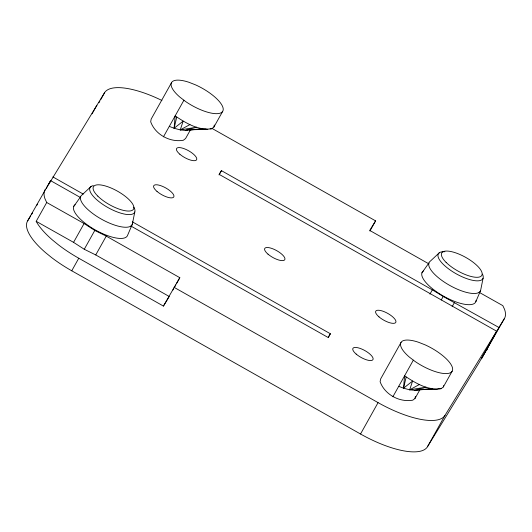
<?xml version="1.0" encoding="UTF-8"?>
<svg xmlns="http://www.w3.org/2000/svg" width="532" height="532" viewBox="0 0 532 532"><rect width="100%" height="100%" fill="white"/><g stroke="black" fill="none" stroke-linecap="round" stroke-linejoin="round"><path stroke-width="0.8" d="M194.772 129.402L202.732 128.844L185.382 130.42L180.242 129.894L174.117 128.265L175.141 115.916C185.761 122.998 198.429 130.786 211.696 128.744L213.924 127.022L222.695 111.334A29.327 10.028 29.2 0 0 195.63 84.907L188.946 82.28A29.327 10.028 29.2 0 0 179.849 97.097L185.482 101.432A29.327 10.028 29.2 0 0 222.695 111.334M421.816 389.497L432.164 388.772L414.814 390.342L409.667 389.816L403.549 388.187L404.573 375.838C415.193 382.92 427.854 390.707 441.128 388.666L443.356 386.944L452.12 371.256A29.327 10.028 29.2 0 0 425.055 344.829L418.378 342.202A29.327 10.028 29.2 0 0 409.281 357.025L414.913 361.354A29.327 10.028 29.2 0 0 452.12 371.256M213.924 127.022L214.29 124.993M401.062 342.402L380.606 379.01L380.114 381.717C384.669 394.505 399.525 402.584 412.785 400.177L415.013 398.455L415.379 396.426M443.356 386.944L443.602 385.594M134.796 211.975L132.322 224.231L127.6 235.284A30.603 10.467 29.2 0 1 94.151 229.299A30.603 10.467 29.2 0 1 75.098 204.72M475.887 301.538L480.609 290.479L483.083 278.229M169.296 126.377L174.117 128.265L176.717 117.126M398.727 386.298L403.549 388.187L406.149 377.048M187.676 130.041L185.382 130.42L196.614 127.215L180.242 129.894L183.141 121.15L174.117 128.265M420.253 389.683L414.814 390.342L426.046 387.143L409.667 389.816L412.573 381.072L403.549 388.187M479.106 292.287L502.82 305.634L504.482 309.178A63.754 21.805 29.2 0 1 504.336 318.681L498.936 327.486L443.216 296.47L432.336 289.847L221.438 170.652L219.151 174.37L496.649 331.203L479.113 362.585L427.449 446.774A63.754 21.805 29.2 0 1 360.53 434.006L71.747 270.795A63.754 21.805 29.2 0 1 51.378 257.375L45.526 252.62A63.754 21.805 29.2 0 1 27.664 220.827L50.6 180.647L80.678 197.645M36.655 205.605L37.453 204.182M46.218 188.488L50.6 180.647M48.897 184.059L104.551 92.734A63.754 21.805 29.2 0 1 161.908 100.462M92.083 113.815L96.871 105.263M98.972 102.723L99.77 101.293M100.568 99.87L104.551 92.734M168.87 297.208L163.424 306.086L78.763 258.239A63.754 21.805 29.2 0 1 58.394 244.82L52.542 240.065A63.754 21.805 29.2 0 1 36.409 221.778L36.196 221.325L46.716 202.499L45.054 198.955A63.754 21.805 29.2 0 1 45.2 189.452M169.289 296.524L95.74 254.941L84.269 249.275L73.562 242.353L84.089 223.526L46.716 202.499M171.63 82.473L151.174 119.082L150.682 121.788C155.238 134.583 170.1 142.656 183.354 140.255L185.582 138.533L190.649 129.469M71.747 270.795L78.763 258.239M84.269 249.275L94.789 230.449L84.089 223.526M95.74 254.941L106.26 236.115L179.809 277.697L176.571 283.49M163.45 136.83L183.912 100.222M219.044 174.928L221.438 170.652M163.424 306.086L179.809 277.697M172.933 290.007L173.738 288.557M174.549 287.114L175.766 284.939M369.926 231.008L375.592 220.873L211.862 128.332M328.39 337.328L330.385 333.757L132.375 221.851M429.942 294.123L432.336 289.847M360.53 434.006L378.072 402.624A63.754 21.805 29.2 0 0 444.985 415.392L496.649 331.203M441.228 300.035L443.216 296.47M392.882 396.759L413.344 360.151M452.14 306.671L454.534 302.389M415.013 398.455L420.081 389.391M427.449 446.774L444.985 415.392M498.936 327.486L481.4 358.861L504.336 318.681M27.664 220.827L30.57 216.085M31.401 214.735L32.652 212.7M375.592 220.873L369.727 230.429L428.858 263.859M330.385 333.757L328.104 337.481L130.925 226.04M73.649 206.596L80.618 196.734M421.936 272.843L428.905 262.981M91.045 186.506L82.008 194.938A29.327 10.028 29.2 0 0 103.142 220.088A29.327 10.028 29.2 0 0 132.415 221.744M439.332 252.753L430.295 261.185A29.327 10.028 29.2 0 0 448.556 284.74A29.327 10.028 29.2 0 0 480.609 290.479M180.242 129.894L189.931 124.594M409.667 389.816L419.362 384.516M191.673 129.515L189.199 129.795L207.879 129.369M421.929 389.351L423.578 389.165M193.183 129.515L189.199 129.795L194.825 129.535M199.646 129.309L206.07 129.01M210.087 128.817L211.696 128.744M430.681 389.158L421.843 389.57L437.311 389.291M437.909 388.819L441.128 388.666M94.789 230.449L106.26 236.115M36.196 221.325L73.562 242.353M52.887 176.923L83.238 194.08M173.944 287.26L378.072 402.624M476.107 300.321A30.603 10.467 29.2 0 1 443.934 296.397A30.603 10.467 29.2 0 1 423.386 270.974M482.477 274.12A25.503 8.725 29.2 0 1 470.115 279.706A25.503 8.725 29.2 0 1 441.912 262.928A25.503 8.725 29.2 0 1 444.832 251.716M487.817 347.363A63.754 21.805 29.2 0 1 486.8 350.056M133.825 207.167A25.503 8.725 29.2 0 1 109.419 208.378A25.503 8.725 29.2 0 1 93.319 185.621M446.102 262.376A22.949 7.847 29.2 0 0 480.915 276.341A22.949 7.847 29.2 0 0 458.298 253.824A22.949 7.847 29.2 0 0 446.102 262.376M97.815 196.122A22.949 7.847 29.2 0 0 132.628 210.093A22.949 7.847 29.2 0 0 110.011 187.57A22.949 7.847 29.2 0 0 97.815 196.122M267.995 254.143A11.478 3.924 29.2 0 0 284.76 259.709A11.478 3.924 29.2 0 0 271.553 248.344A11.478 3.924 29.2 0 0 267.995 254.143M156.993 191.407A11.478 3.924 29.2 0 0 173.758 196.98A11.478 3.924 29.2 0 0 160.551 185.608A11.478 3.924 29.2 0 0 156.993 191.407M356.167 354.073A11.478 3.924 29.2 0 0 372.932 359.639A11.478 3.924 29.2 0 0 359.725 348.274A11.478 3.924 29.2 0 0 356.167 354.073M179.823 154.214A11.478 3.924 29.2 0 0 196.587 159.78A11.478 3.924 29.2 0 0 183.38 148.415A11.478 3.924 29.2 0 0 179.823 154.214M378.997 316.873A11.478 3.924 29.2 0 0 395.755 322.445A11.478 3.924 29.2 0 0 382.555 311.074A11.478 3.924 29.2 0 0 378.997 316.873"/></g></svg>
